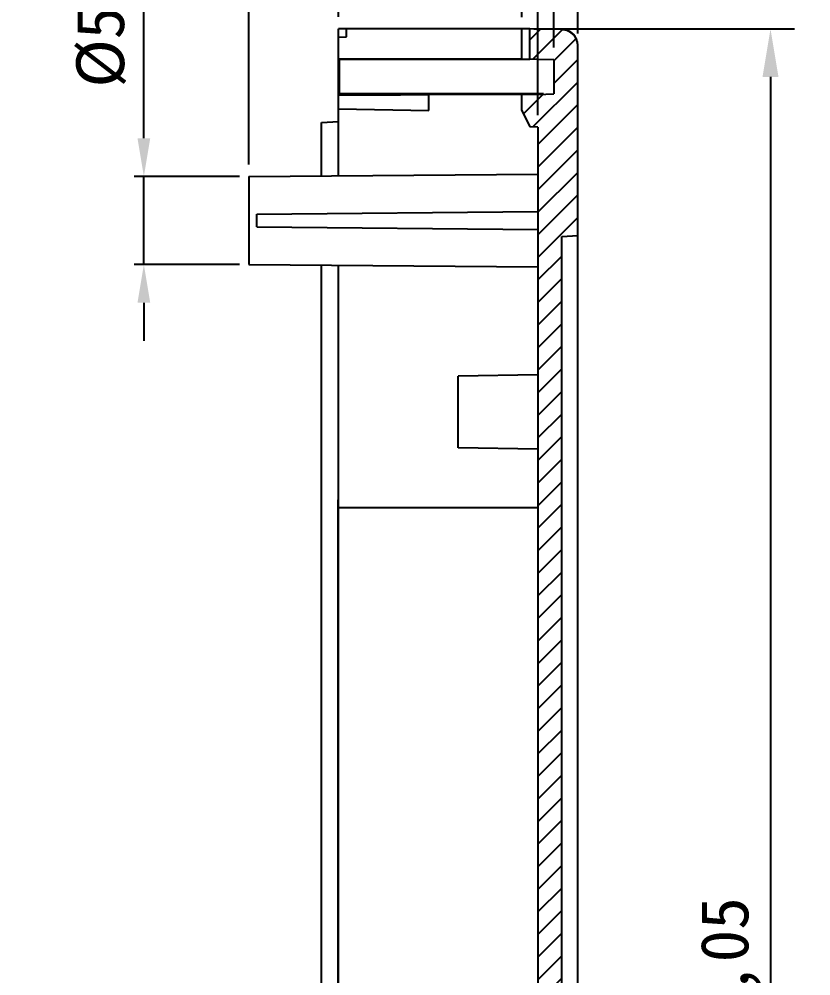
# Model space of a CAD drawing. Header units: millimetres. Extents: x 1853 to 2384, y 433 to 802.
# Drawn here: x 2098.4 to 2148, y 676.5 to 736.4 of the extents above; entities that cross this region are included whole.
import ezdxf

# ---------------------------------------------------------------- set-up
doc = ezdxf.new("R2010")
doc.units = ezdxf.units.MM
doc.layers.add('dim', color=82, linetype='Continuous', lineweight=9)
doc.dimstyles.new('ISO-25', dxfattribs={"dimscale": 1.2, "dimtxt": 2.5, "dimasz": 2.5, "dimexe": 1.25, "dimexo": 0.625, "dimtad": 1, "dimtxsty": 'Standard', "dimcen": 2.5, "dimclrd": 3, "dimclre": 3, "dimadec": 0, "dimazin": 0, "dimtfac": 1, "dimtmove": 0, "dimatfit": 3, "dimfxl": 1, "dimarcsym": 0})

# ---------------------------------------------------------------- blocks, each defined once
blk = doc.blocks.new('*D1')
at = {"color": 3, "lineweight": -2}
for p, q in [((2130.64, 735.802), (2146.966, 735.802)), ((2145.466, 732.802), (2145.466, 617.757)), ((2100.457, 614.757), (2146.966, 614.757))]:
    blk.add_line(p, q, dxfattribs=at)
at = {"color": 3}
for points in [[(2144.966, 732.802), (2145.966, 732.802), (2145.466, 735.802)], [(2144.966, 617.757), (2145.966, 617.757), (2145.466, 614.757)]]:
    blk.add_solid(points, dxfattribs=at)
at = {"layer": 'Defpoints', "color": 0}
for p in [(2129.89, 735.802), (2099.707, 614.757), (2145.466, 614.757)]:
    blk.add_point(p, dxfattribs=at)
at = {"color": 0, "insert": (2142.966, 675.28), "char_height": 3, "attachment_point": 5, "rotation": 90}
blk.add_mtext('121,05', dxfattribs=at)
blk = doc.blocks.new('*D2')
at = {"color": 3, "lineweight": -2}
for p, q in [((2118.39, 736.552), (2118.39, 763.552)), ((2133.39, 735.508), (2133.39, 763.552)), ((2130.39, 762.052), (2121.39, 762.052))]:
    blk.add_line(p, q, dxfattribs=at)
at = {"color": 3}
for points in [[(2121.39, 762.552), (2121.39, 761.552), (2118.39, 762.052)], [(2130.39, 762.552), (2130.39, 761.552), (2133.39, 762.052)]]:
    blk.add_solid(points, dxfattribs=at)
at = {"layer": 'Defpoints', "color": 0}
for p in [(2118.39, 762.052), (2118.39, 735.802), (2133.39, 734.758)]:
    blk.add_point(p, dxfattribs=at)
at = {"color": 0, "insert": (2125.512, 764.302), "char_height": 3, "attachment_point": 5}
blk.add_mtext('15', dxfattribs=at)
blk = doc.blocks.new('*D8')
at = {"color": 3, "lineweight": -2}
for p, q in [((2129.89, 736.537), (2129.89, 755.852)), ((2133.39, 735.508), (2133.39, 755.852)), ((2126.89, 754.352), (2123.89, 754.352)), ((2129.89, 754.352), (2133.39, 754.352)), ((2136.39, 754.352), (2147.994, 754.352))]:
    blk.add_line(p, q, dxfattribs=at)
at = {"color": 3}
for points in [[(2126.89, 754.852), (2126.89, 753.852), (2129.89, 754.352)], [(2136.39, 754.852), (2136.39, 753.852), (2133.39, 754.352)]]:
    blk.add_solid(points, dxfattribs=at)
at = {"layer": 'Defpoints', "color": 0}
for p in [(2133.39, 754.352), (2129.89, 735.787), (2133.39, 734.758)]:
    blk.add_point(p, dxfattribs=at)
at = {"color": 0, "insert": (2143.994, 756.852), "char_height": 3, "attachment_point": 5}
blk.add_mtext('3,5', dxfattribs=at)
blk = doc.blocks.new('*D9')
at = {"color": 3, "lineweight": -2}
for p, q in [((2129.89, 736.552), (2129.89, 744.805)), ((2131.89, 734.635), (2131.89, 744.805)), ((2126.89, 743.305), (2123.89, 743.305)), ((2129.89, 743.305), (2131.89, 743.305)), ((2134.89, 743.305), (2146.147, 743.305))]:
    blk.add_line(p, q, dxfattribs=at)
at = {"color": 3}
for points in [[(2126.89, 743.805), (2126.89, 742.805), (2129.89, 743.305)], [(2134.89, 743.805), (2134.89, 742.805), (2131.89, 743.305)]]:
    blk.add_solid(points, dxfattribs=at)
at = {"layer": 'Defpoints', "color": 0}
for p in [(2129.89, 743.305), (2129.89, 735.802), (2131.89, 733.885)]:
    blk.add_point(p, dxfattribs=at)
at = {"color": 0, "insert": (2144.397, 745.555), "char_height": 3, "attachment_point": 5}
blk.add_mtext('2', dxfattribs=at)
blk = doc.blocks.new('*D14')
at = {"color": 3, "lineweight": -2}
for p, q in [((2112.79, 727.302), (2112.79, 770.993)), ((2133.39, 735.508), (2133.39, 770.993)), ((2115.79, 769.493), (2130.39, 769.493))]:
    blk.add_line(p, q, dxfattribs=at)
at = {"color": 3}
for points in [[(2115.79, 769.993), (2115.79, 768.993), (2112.79, 769.493)], [(2130.39, 769.993), (2130.39, 768.993), (2133.39, 769.493)]]:
    blk.add_solid(points, dxfattribs=at)
at = {"layer": 'Defpoints', "color": 0}
for p in [(2133.39, 769.493), (2133.39, 734.758), (2112.79, 726.552)]:
    blk.add_point(p, dxfattribs=at)
at = {"color": 0, "insert": (2123.095, 771.993), "char_height": 3, "attachment_point": 5}
blk.add_mtext('20,6', dxfattribs=at)
blk = doc.blocks.new('*D15')
at = {"layer": 'Defpoints', "color": 0}
for p in [(2112.79, 726.552), (2106.204, 721.052), (2112.79, 721.052)]:
    blk.add_point(p, dxfattribs=at)
at = {"layer": 'dim', "color": 3, "lineweight": -2}
for p, q in [((2106.204, 728.952), (2106.204, 742.052)), ((2112.19, 726.552), (2105.604, 726.552)), ((2106.204, 721.052), (2106.204, 726.552)), ((2112.19, 721.052), (2105.604, 721.052)), ((2106.204, 718.652), (2106.204, 716.252))]:
    blk.add_line(p, q, dxfattribs=at)
at = {"layer": 'dim', "color": 3}
for points in [[(2105.804, 728.952), (2106.604, 728.952), (2106.204, 726.552)], [(2105.804, 718.652), (2106.604, 718.652), (2106.204, 721.052)]]:
    blk.add_solid(points, dxfattribs=at)
at = {"layer": 'dim', "color": 0, "insert": (2103.854, 736.702), "char_height": 3, "attachment_point": 5, "rotation": 90}
blk.add_mtext('%%c5,5', dxfattribs=at)
blk = doc.blocks.new('*D29')
at = {"color": 3, "lineweight": -2}
for p, q in [((2130.89, 730.398), (2130.89, 750.378)), ((2133.39, 735.508), (2133.39, 750.378)), ((2127.89, 748.878), (2124.89, 748.878)), ((2130.89, 748.878), (2133.39, 748.878)), ((2136.39, 748.878), (2147.431, 748.878))]:
    blk.add_line(p, q, dxfattribs=at)
at = {"color": 3}
for points in [[(2127.89, 749.378), (2127.89, 748.378), (2130.89, 748.878)], [(2136.39, 749.378), (2136.39, 748.378), (2133.39, 748.878)]]:
    blk.add_solid(points, dxfattribs=at)
at = {"layer": 'Defpoints', "color": 0}
for p in [(2133.39, 748.878), (2133.39, 734.758), (2130.89, 729.648)]:
    blk.add_point(p, dxfattribs=at)
at = {"color": 0, "insert": (2143.431, 751.378), "char_height": 3, "attachment_point": 5}
blk.add_mtext('2,5', dxfattribs=at)

msp = doc.modelspace()

# ---------------------------------------------------------------- hatches: boundary and pattern name
at = {"linetype": 'Continuous'}
h = msp.add_hatch(dxfattribs=at)
h.set_pattern_fill('XSEC0001', color=2, angle=45, style=0, pattern_type=0)
h.set_pattern_definition([(45, (1900.5415, 468.5129), (-0.7071068, 0.7071068), [])])
edge = h.paths.add_edge_path()
edge.add_line((2133.39, 734.767), (2133.39, 722.855))
edge.add_line((2132.39, 722.802), (2133.39, 722.855))
edge.add_line((2132.39, 657.802), (2132.39, 722.802))
edge.add_line((2132.39, 657.802), (2133.39, 657.75))
edge.add_line((2133.39, 657.75), (2133.39, 655.802))
edge.add_spline(control_points=[(2133.39, 655.802), (2133.39, 637.375), (2122.623, 622.421), (2105.148, 616.577)], knot_values=[0, 0, 0, 0, 1, 1, 1, 1], weights=[1, 0.874356, 0.874356, 1], degree=3, periodic=0)
edge.add_line((2105.148, 616.577), (2099.707, 614.757))
edge.add_spline(control_points=[(2099.707, 614.757), (2098.997, 614.52), (2098.39, 614.957), (2098.39, 615.706)], knot_values=[0, 0, 0, 0, 1, 1, 1, 1], weights=[1, 0.72287, 0.72287, 1], degree=3, periodic=0)
edge.add_line((2098.39, 616.953), (2098.39, 615.706))
edge.add_line((2100.786, 617.754), (2098.39, 616.953))
edge.add_line((2102.764, 617.789), (2100.786, 617.754))
edge.add_line((2102.764, 617.789), (2103.09, 618.114))
edge.add_line((2103.09, 618.114), (2103.09, 619.494))
edge.add_line((2103.09, 619.494), (2101.39, 619.524))
edge.add_line((2101.39, 619.524), (2101.39, 620.994))
edge.add_line((2101.39, 620.994), (2109.594, 621.137))
edge.add_spline(control_points=[(2130.89, 655.802), (2130.89, 640.757), (2123.015, 627.938), (2109.594, 621.137)], knot_values=[0, 0, 0, 0, 1, 1, 1, 1], weights=[1, 0.901372, 0.901372, 1], degree=3, periodic=0)
edge.add_line((2130.89, 729.648), (2130.89, 655.802))
edge.add_line((2130.89, 729.648), (2130.389, 729.675))
edge.add_line((2129.89, 730.701), (2130.389, 729.675))
edge.add_line((2129.89, 730.701), (2129.89, 731.683))
edge.add_line((2130.89, 731.701), (2129.89, 731.683))
edge.add_line((2130.89, 731.701), (2131.89, 731.735))
edge.add_line((2131.89, 733.885), (2131.89, 731.735))
edge.add_line((2130.39, 733.911), (2131.89, 733.885))
edge.add_line((2130.39, 733.911), (2130.39, 735.802))
edge.add_line((2132.407, 735.767), (2130.39, 735.802))
edge.add_spline(control_points=[(2133.39, 734.767), (2133.39, 735.345), (2132.985, 735.757), (2132.407, 735.767)], knot_values=[0, 0, 0, 0, 1, 1, 1, 1], weights=[1, 0.808834, 0.808834, 1], degree=3, periodic=0)

# ---------------------------------------------------------------- linework, layer by layer
at = {"color": 7, "linetype": 'Continuous'}
for p, q in [((2118.39, 731.701), (2118.39, 735.802)), ((2130.39, 735.802), (2118.39, 735.802)), ((2129.89, 733.92), (2129.89, 735.802)), ((2130.39, 733.911), (2130.39, 735.802)), ((2118.39, 735.293), (2118.89, 735.302)), ((2133.39, 655.793), (2133.39, 734.767)), ((2118.39, 733.92), (2129.89, 733.92)), ((2118.39, 733.911), (2130.39, 733.911)), ((2118.39, 733.902), (2118.451, 733.885)), ((2118.39, 733.902), (2118.45, 733.885)), ((2130.39, 733.885), (2118.39, 733.885)), ((2118.45, 733.885), (2118.45, 731.735)), ((2118.451, 733.885), (2118.451, 731.735)), ((2131.89, 733.885), (2131.89, 731.735)), ((2118.451, 731.735), (2118.39, 731.701)), ((2131.235, 731.735), (2118.39, 731.735)), ((2118.45, 731.735), (2118.39, 731.701)), ((2118.39, 726.601), (2118.39, 731.667)), ((2118.39, 726.601), (2118.39, 731.667)), ((2124.051, 730.702), (2124.051, 731.701)), ((2129.89, 731.701), (2124.051, 731.701)), ((2124.051, 730.702), (2124.051, 731.701)), ((2129.89, 730.701), (2129.89, 731.701)), ((2130.89, 731.701), (2129.89, 731.683)), ((2130.89, 731.701), (2131.89, 731.735)), ((2118.39, 730.801), (2124.051, 730.702)), ((2129.89, 730.701), (2130.389, 729.675)), ((2117.34, 729.95), (2118.39, 730)), ((2117.34, 726.592), (2117.34, 729.95)), ((2130.89, 729.648), (2130.389, 729.675)), ((2130.89, 729.648), (2130.89, 655.802)), ((2112.79, 726.552), (2130.89, 726.71)), ((2112.79, 726.552), (2112.79, 721.052)), ((2113.29, 724.207), (2130.89, 724.36)), ((2113.29, 723.398), (2113.29, 724.207)), ((2113.29, 723.398), (2130.89, 723.244)), ((2132.39, 722.802), (2133.39, 722.855)), ((2132.39, 657.802), (2132.39, 722.802)), ((2112.79, 721.052), (2130.89, 720.894)), ((2117.34, 655.802), (2117.34, 721.012)), ((2118.389, 706.818), (2118.39, 721.003)), ((2118.39, 655.802), (2118.39, 721.003)), ((2130.89, 714.139), (2125.89, 714.052)), ((2125.89, 709.552), (2125.89, 714.052)), ((2130.89, 709.465), (2125.89, 709.552)), ((2118.385, 705.802), (2118.389, 706.818)), ((2118.38, 655.802), (2118.385, 705.802)), ((2130.89, 705.802), (2118.39, 705.802))]:
    msp.add_line(p, q, dxfattribs=at)
at = {"color": 3, "linetype": 'Continuous'}
for p, q in [((2118.89, 735.302), (2118.89, 735.802)), ((2132.407, 735.758), (2129.89, 735.802)), ((2132.407, 735.767), (2130.39, 735.802)), ((2129.89, 733.92), (2131.89, 733.885))]:
    msp.add_line(p, q, dxfattribs=at)
for centre in [(2132.39, 734.767), (2132.39, 734.758)]:
    msp.add_arc(centre, 1, 0, 89, dxfattribs=at)
at = {"color": 7, "linetype": 'Continuous'}
for centre, radius, start, end in [((2117.897, 1287.913), 556.246, 270.05074, 270.63387), ((2117.899, 1287.591), 555.925, 270.05057, 270.63404)]:
    msp.add_arc(centre, radius, start, end, dxfattribs=at)
at = {"color": 7, "linetype": 'Continuous', "start_tangent": (0, 1), "end_tangent": (-0.999848, 0.017452)}
msp.add_spline([(2133.39, 734.767), (2133.39, 734.778), (2133.39, 734.789), (2133.389, 734.8), (2133.389, 734.811), (2133.388, 734.822), (2133.388, 734.834), (2133.387, 734.845), (2133.386, 734.856), (2133.385, 734.867), (2133.384, 734.879), (2133.382, 734.89), (2133.381, 734.902), (2133.379, 734.913), (2133.377, 734.924), (2133.376, 734.936), (2133.374, 734.947), (2133.371, 734.959), (2133.369, 734.97), (2133.367, 734.982), (2133.364, 734.993), (2133.361, 735.005), (2133.358, 735.017), (2133.355, 735.028), (2133.352, 735.04), (2133.349, 735.051), (2133.345, 735.063), (2133.342, 735.074), (2133.338, 735.086), (2133.334, 735.097), (2133.33, 735.109), (2133.325, 735.12), (2133.321, 735.132), (2133.317, 735.143), (2133.312, 735.154), (2133.307, 735.166), (2133.302, 735.177), (2133.297, 735.188), (2133.292, 735.2), (2133.286, 735.211), (2133.28, 735.222), (2133.275, 735.233), (2133.269, 735.244), (2133.263, 735.255), (2133.257, 735.266), (2133.25, 735.277), (2133.244, 735.288), (2133.237, 735.298), (2133.23, 735.309), (2133.223, 735.32), (2133.216, 735.33), (2133.209, 735.341), (2133.202, 735.351), (2133.194, 735.361), (2133.187, 735.371), (2133.179, 735.382), (2133.171, 735.392), (2133.163, 735.402), (2133.155, 735.411), (2133.146, 735.421), (2133.138, 735.431), (2133.13, 735.44), (2133.121, 735.45), (2133.112, 735.459), (2133.103, 735.468), (2133.094, 735.477), (2133.085, 735.486), (2133.076, 735.495), (2133.066, 735.504), (2133.057, 735.512), (2133.047, 735.521), (2133.038, 735.529), (2133.028, 735.537), (2133.018, 735.545), (2133.008, 735.553), (2132.998, 735.561), (2132.988, 735.569), (2132.978, 735.576), (2132.967, 735.584), (2132.957, 735.591), (2132.946, 735.598), (2132.936, 735.605), (2132.925, 735.612), (2132.915, 735.618), (2132.904, 735.625), (2132.893, 735.631), (2132.882, 735.638), (2132.871, 735.644), (2132.86, 735.65), (2132.849, 735.655), (2132.838, 735.661), (2132.827, 735.667), (2132.816, 735.672), (2132.805, 735.677), (2132.793, 735.682), (2132.782, 735.687), (2132.771, 735.692), (2132.759, 735.696), (2132.748, 735.701), (2132.736, 735.705), (2132.725, 735.709), (2132.714, 735.713), (2132.702, 735.717), (2132.691, 735.721), (2132.679, 735.724), (2132.668, 735.728), (2132.656, 735.731), (2132.645, 735.734), (2132.633, 735.737), (2132.622, 735.74), (2132.61, 735.743), (2132.599, 735.745), (2132.587, 735.747), (2132.576, 735.75), (2132.564, 735.752), (2132.553, 735.754), (2132.542, 735.756), (2132.53, 735.757), (2132.519, 735.759), (2132.508, 735.76), (2132.496, 735.761), (2132.485, 735.763), (2132.474, 735.764), (2132.463, 735.764), (2132.452, 735.765), (2132.44, 735.766), (2132.429, 735.766), (2132.418, 735.767), (2132.407, 735.767)], degree=3, dxfattribs=at)
at = {"color": 3, "linetype": 'Continuous', "start_tangent": (0, 1), "end_tangent": (-0.999848, 0.017452)}
for points in [[(2133.39, 734.767), (2133.39, 734.778), (2133.39, 734.789), (2133.389, 734.8), (2133.389, 734.811), (2133.388, 734.822), (2133.388, 734.834), (2133.387, 734.845), (2133.386, 734.856), (2133.385, 734.867), (2133.384, 734.879), (2133.382, 734.89), (2133.381, 734.902), (2133.379, 734.913), (2133.377, 734.924), (2133.376, 734.936), (2133.374, 734.947), (2133.371, 734.959), (2133.369, 734.97), (2133.367, 734.982), (2133.364, 734.993), (2133.361, 735.005), (2133.358, 735.017), (2133.355, 735.028), (2133.352, 735.04), (2133.349, 735.051), (2133.345, 735.063), (2133.342, 735.074), (2133.338, 735.086), (2133.334, 735.097), (2133.33, 735.109), (2133.325, 735.12), (2133.321, 735.132), (2133.317, 735.143), (2133.312, 735.154), (2133.307, 735.166), (2133.302, 735.177), (2133.297, 735.188), (2133.292, 735.2), (2133.286, 735.211), (2133.28, 735.222), (2133.275, 735.233), (2133.269, 735.244), (2133.263, 735.255), (2133.257, 735.266), (2133.25, 735.277), (2133.244, 735.288), (2133.237, 735.298), (2133.23, 735.309), (2133.223, 735.32), (2133.216, 735.33), (2133.209, 735.341), (2133.202, 735.351), (2133.194, 735.361), (2133.187, 735.371), (2133.179, 735.382), (2133.171, 735.392), (2133.163, 735.402), (2133.155, 735.411), (2133.146, 735.421), (2133.138, 735.431), (2133.13, 735.44), (2133.121, 735.45), (2133.112, 735.459), (2133.103, 735.468), (2133.094, 735.477), (2133.085, 735.486), (2133.076, 735.495), (2133.066, 735.504), (2133.057, 735.512), (2133.047, 735.521), (2133.038, 735.529), (2133.028, 735.537), (2133.018, 735.545), (2133.008, 735.553), (2132.998, 735.561), (2132.988, 735.569), (2132.978, 735.576), (2132.967, 735.584), (2132.957, 735.591), (2132.946, 735.598), (2132.936, 735.605), (2132.925, 735.612), (2132.915, 735.618), (2132.904, 735.625), (2132.893, 735.631), (2132.882, 735.638), (2132.871, 735.644), (2132.86, 735.65), (2132.849, 735.655), (2132.838, 735.661), (2132.827, 735.667), (2132.816, 735.672), (2132.805, 735.677), (2132.793, 735.682), (2132.782, 735.687), (2132.771, 735.692), (2132.759, 735.696), (2132.748, 735.701), (2132.736, 735.705), (2132.725, 735.709), (2132.714, 735.713), (2132.702, 735.717), (2132.691, 735.721), (2132.679, 735.724), (2132.668, 735.728), (2132.656, 735.731), (2132.645, 735.734), (2132.633, 735.737), (2132.622, 735.74), (2132.61, 735.743), (2132.599, 735.745), (2132.587, 735.747), (2132.576, 735.75), (2132.564, 735.752), (2132.553, 735.754), (2132.542, 735.756), (2132.53, 735.757), (2132.519, 735.759), (2132.508, 735.76), (2132.496, 735.761), (2132.485, 735.763), (2132.474, 735.764), (2132.463, 735.764), (2132.452, 735.765), (2132.44, 735.766), (2132.429, 735.766), (2132.418, 735.767), (2132.407, 735.767)], [(2133.39, 734.758), (2133.39, 734.769), (2133.39, 734.78), (2133.389, 734.791), (2133.389, 734.803), (2133.388, 734.814), (2133.388, 734.825), (2133.387, 734.836), (2133.386, 734.847), (2133.385, 734.859), (2133.384, 734.87), (2133.382, 734.881), (2133.381, 734.893), (2133.379, 734.904), (2133.377, 734.916), (2133.376, 734.927), (2133.374, 734.939), (2133.371, 734.95), (2133.369, 734.962), (2133.367, 734.973), (2133.364, 734.985), (2133.361, 734.996), (2133.358, 735.008), (2133.355, 735.019), (2133.352, 735.031), (2133.349, 735.042), (2133.345, 735.054), (2133.342, 735.066), (2133.338, 735.077), (2133.334, 735.089), (2133.33, 735.1), (2133.325, 735.111), (2133.321, 735.123), (2133.317, 735.134), (2133.312, 735.146), (2133.307, 735.157), (2133.302, 735.168), (2133.297, 735.18), (2133.292, 735.191), (2133.286, 735.202), (2133.28, 735.213), (2133.275, 735.224), (2133.269, 735.235), (2133.263, 735.246), (2133.257, 735.257), (2133.25, 735.268), (2133.244, 735.279), (2133.237, 735.29), (2133.23, 735.3), (2133.223, 735.311), (2133.216, 735.322), (2133.209, 735.332), (2133.202, 735.342), (2133.194, 735.353), (2133.187, 735.363), (2133.179, 735.373), (2133.171, 735.383), (2133.163, 735.393), (2133.155, 735.403), (2133.146, 735.412), (2133.138, 735.422), (2133.13, 735.431), (2133.121, 735.441), (2133.112, 735.45), (2133.103, 735.459), (2133.094, 735.468), (2133.085, 735.477), (2133.076, 735.486), (2133.066, 735.495), (2133.057, 735.503), (2133.047, 735.512), (2133.038, 735.52), (2133.028, 735.528), (2133.018, 735.536), (2133.008, 735.544), (2132.998, 735.552), (2132.988, 735.56), (2132.978, 735.567), (2132.967, 735.575), (2132.957, 735.582), (2132.946, 735.589), (2132.936, 735.596), (2132.925, 735.603), (2132.915, 735.61), (2132.904, 735.616), (2132.893, 735.623), (2132.882, 735.629), (2132.871, 735.635), (2132.86, 735.641), (2132.849, 735.647), (2132.838, 735.652), (2132.827, 735.658), (2132.816, 735.663), (2132.805, 735.668), (2132.793, 735.673), (2132.782, 735.678), (2132.771, 735.683), (2132.759, 735.688), (2132.748, 735.692), (2132.736, 735.696), (2132.725, 735.701), (2132.714, 735.705), (2132.702, 735.708), (2132.691, 735.712), (2132.679, 735.716), (2132.668, 735.719), (2132.656, 735.722), (2132.645, 735.725), (2132.633, 735.728), (2132.622, 735.731), (2132.61, 735.734), (2132.599, 735.736), (2132.587, 735.739), (2132.576, 735.741), (2132.564, 735.743), (2132.553, 735.745), (2132.542, 735.747), (2132.53, 735.748), (2132.519, 735.75), (2132.508, 735.751), (2132.496, 735.753), (2132.485, 735.754), (2132.474, 735.755), (2132.463, 735.756), (2132.452, 735.756), (2132.44, 735.757), (2132.429, 735.758), (2132.418, 735.758), (2132.407, 735.758)]]:
    msp.add_spline(points, degree=3, dxfattribs=at)

# ---------------------------------------------------------------- dimensions: what is measured, and where the dimension line sits
at = {"color": 3}
for base, p1, p2, picture, middle in [((2133.39, 769.493), (2112.79, 726.552), (2133.39, 734.758), '*D14', (2123.095, 769.493)), ((2118.39, 762.052), (2133.39, 734.758), (2118.39, 735.802), '*D2', (2125.512, 762.052)), ((2133.39, 754.352), (2129.89, 735.787), (2133.39, 734.758), '*D8', (2143.994, 754.352)), ((2133.39, 748.878), (2130.89, 729.648), (2133.39, 734.758), '*D29', (2143.431, 748.878)), ((2129.89, 743.305), (2131.89, 733.885), (2129.89, 735.802), '*D9', (2144.397, 743.305))]:
    dim = msp.add_linear_dim(base=base, p1=p1, p2=p2, dimstyle='ISO-25', dxfattribs=at)
    dim.commit()
    dim.dimension.update_dxf_attribs({"geometry": picture, "text_midpoint": middle, "dimtype": 160})
dim = msp.add_linear_dim(base=(2145.4664, 614.7571), p1=(2129.8899, 735.8022), p2=(2099.7071, 614.7571), angle=90, dimstyle='ISO-25', dxfattribs=at)
dim.commit()
dim.dimension.update_dxf_attribs({"geometry": '*D1', "text_midpoint": (2142.9664, 675.2797)})
at = {"layer": 'dim', "color": 3}
dim = msp.add_linear_dim(base=(2106.204, 721.052), p1=(2112.79, 726.552), p2=(2112.79, 721.052), angle=90, text='%%c<>', dimstyle='ISO-25', override={"dimasz": 2, "dimexe": 0.49975, "dimexo": 0.49975, "dimgap": 0.49975}, dxfattribs=at)
dim.commit()
dim.dimension.update_dxf_attribs({"geometry": '*D15', "text_midpoint": (2106.204, 736.702), "dimtype": 160})

doc.saveas('drawing.dxf')
